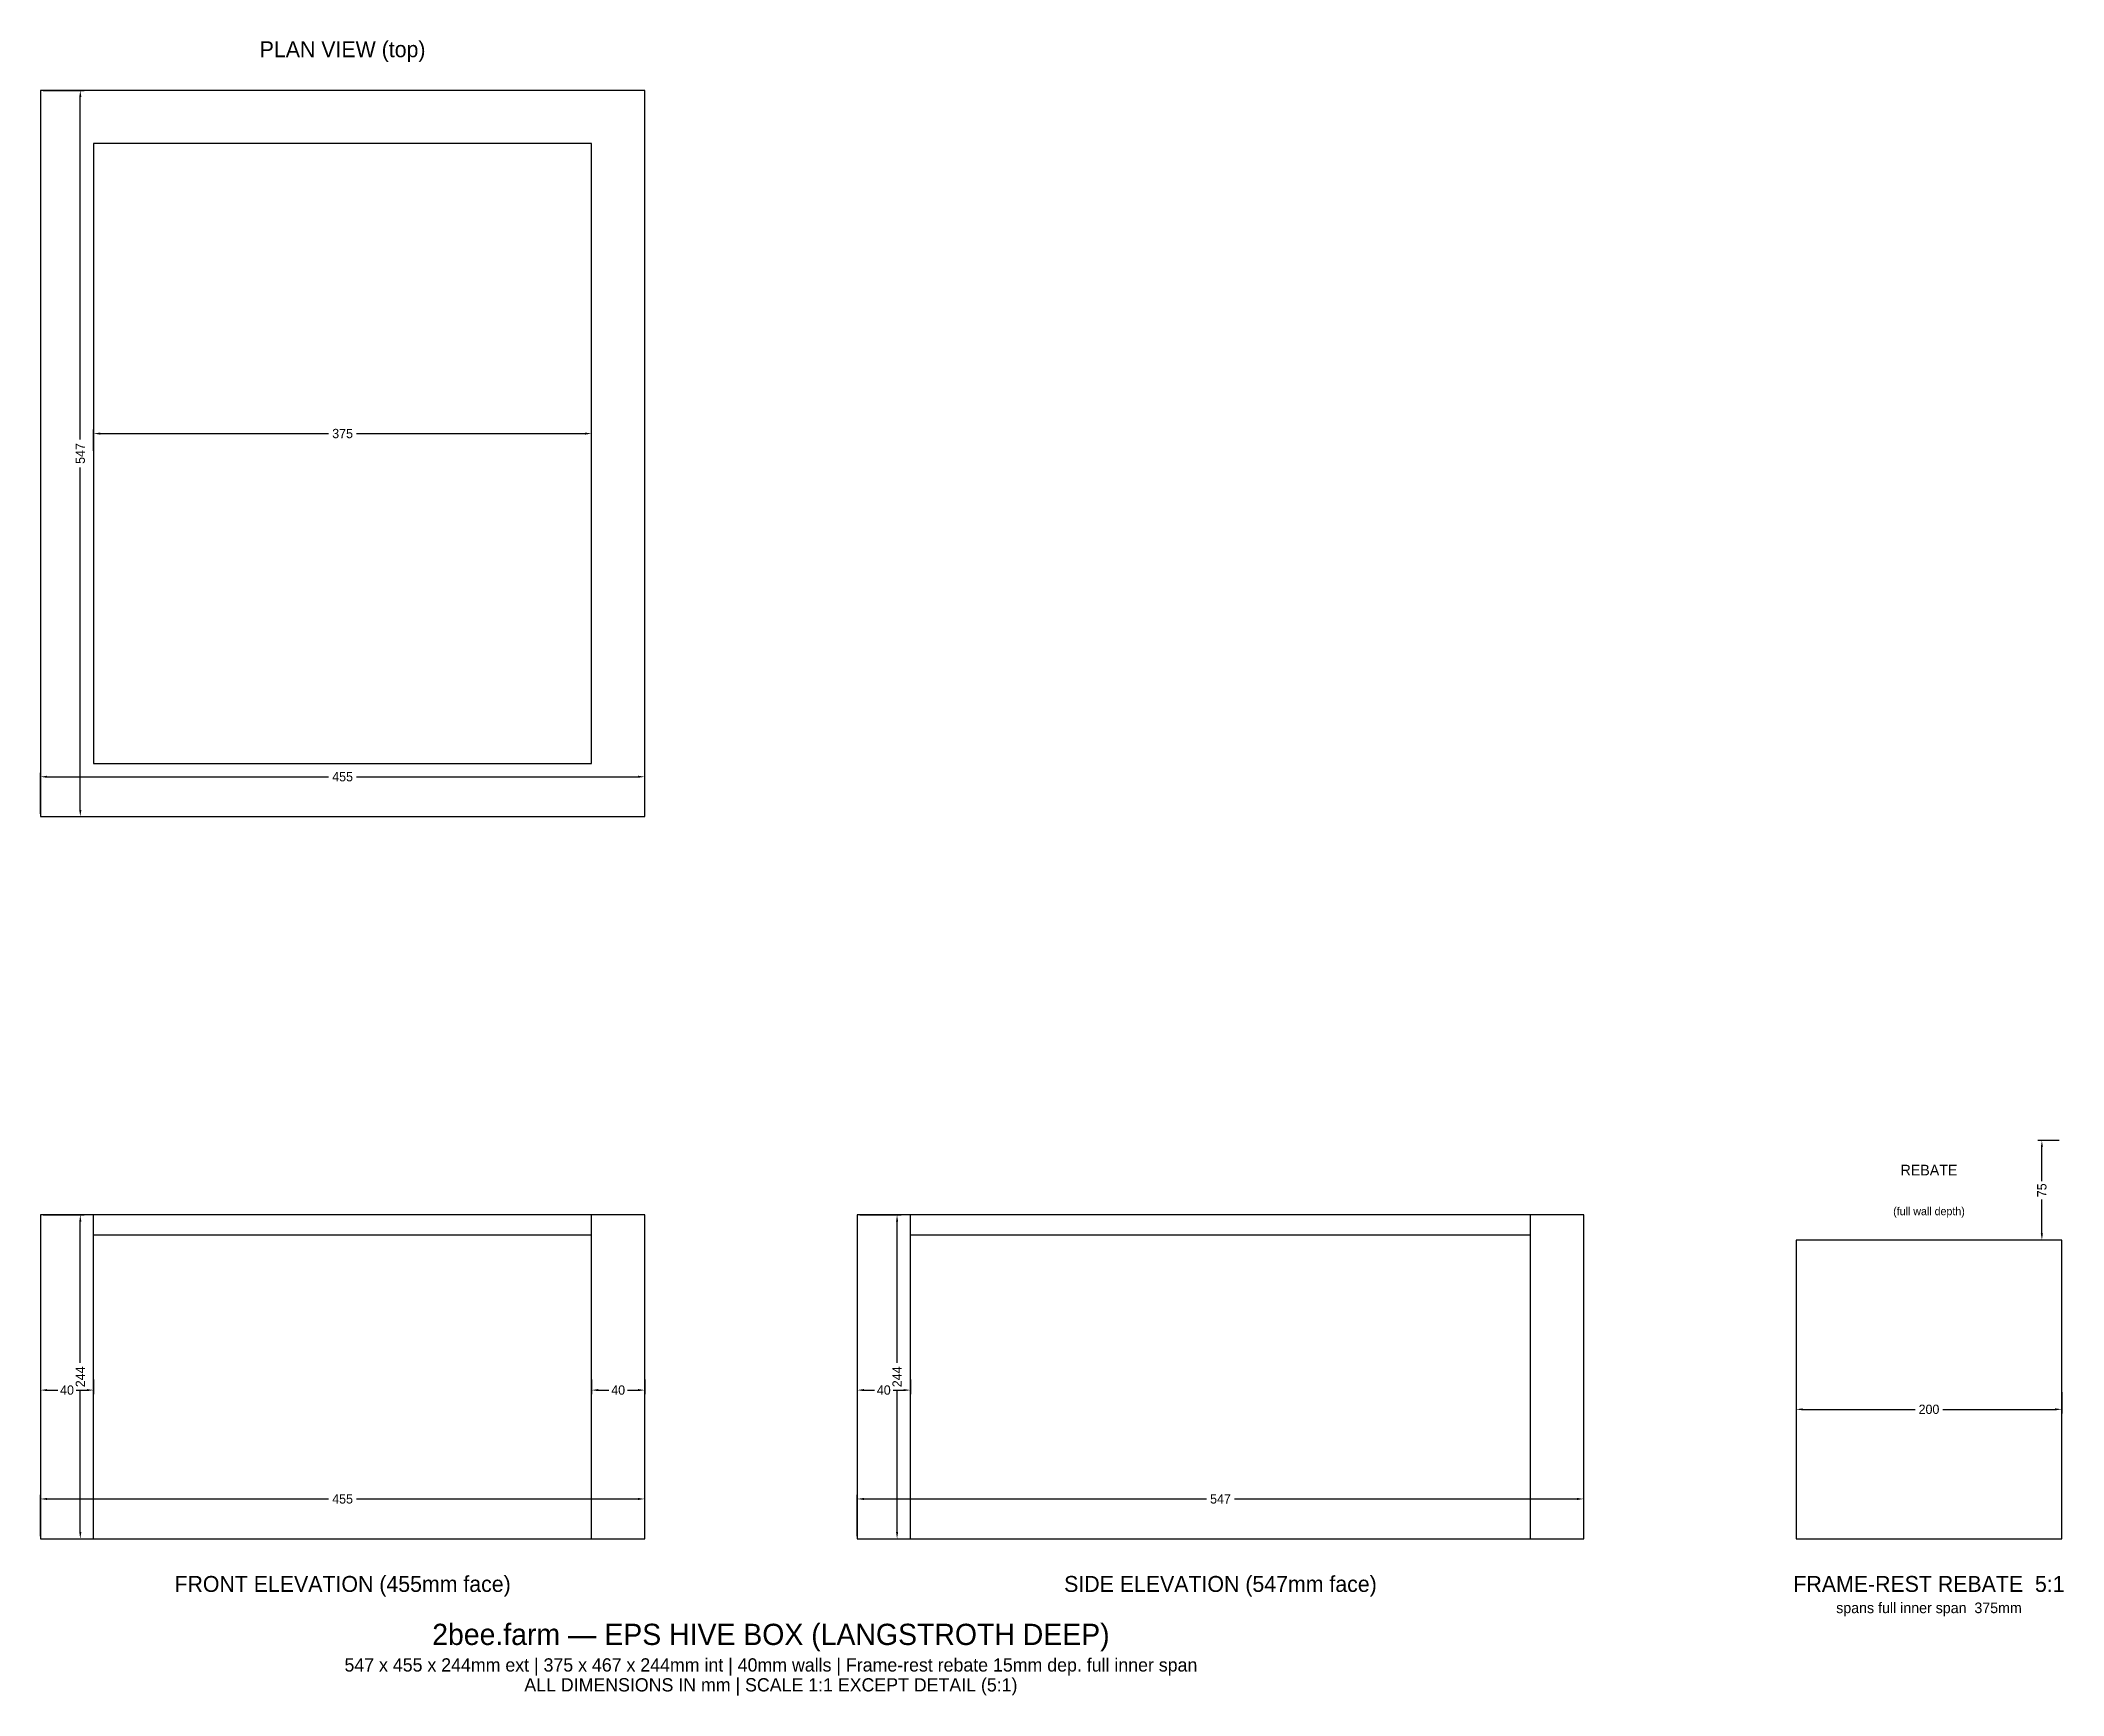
# Model space of a CAD drawing. Header units: millimetres. Extents: x 0 to 1523, y -118 to 1129.
import ezdxf
from ezdxf.enums import TextEntityAlignment as Align

# ---------------------------------------------------------------- set-up
doc = ezdxf.new("R2010")
doc.units = ezdxf.units.MM
for name, color, linetype in [('DIMS', 3, 'Continuous'), ('HIDDEN', 8, 'Continuous'), ('OUTLINE', 7, 'Continuous'), ('TEXT', 2, 'Continuous')]:
    doc.layers.add(name, color=color, linetype=linetype)
doc.dimstyles.get("Standard").update_dxf_attribs({"dimtxt": 2.5, "dimasz": 2.5, "dimexe": 1.25, "dimexo": 0.625, "dimtad": 1, "dimcen": 2.5, "dimazin": 3, "dimtfac": 1, "dimtmove": 0, "dimatfit": 3})

# ---------------------------------------------------------------- blocks, each defined once
blk = doc.blocks.new('_CLOSEDFILLED')
at = {"color": 0, "linetype": 'BYBLOCK'}
blk.add_solid([(-1, 0.16), (0, 0), (-1, -0.16)], dxfattribs=at)
blk = doc.blocks.new('*D1')
for p, q in [((0, 546), (0, 577)), ((5, 574), (217, 574)), ((238, 574), (450, 574)), ((455, 546), (455, 577))]:
    blk.add_line(p, q)
at = {"layer": 'Defpoints'}
for p in [(0, 574), (0, 544), (455, 544)]:
    blk.add_point(p, dxfattribs=at)
at = {"layer": 'DIMS', "xscale": 5, "yscale": 5, "rotation": 180}
blk.add_blockref('_CLOSEDFILLED', (0, 574), dxfattribs=at)
at = {"layer": 'DIMS', "xscale": 5, "yscale": 5}
blk.add_blockref('_CLOSEDFILLED', (455, 574), dxfattribs=at)
at = {"layer": 'DIMS', "insert": (227.5, 574), "char_height": 7, "attachment_point": 5}
blk.add_mtext('455', dxfattribs=at)
blk = doc.blocks.new('*D2')
for p, q in [((2, 1091), (33, 1091)), ((30, 828), (30, 1086)), ((30, 549), (30, 807)), ((2, 544), (33, 544))]:
    blk.add_line(p, q)
at = {"layer": 'Defpoints'}
for p in [(0, 1091), (0, 544), (30, 544)]:
    blk.add_point(p, dxfattribs=at)
at = {"layer": 'DIMS', "xscale": 5, "yscale": 5}
for p, rotation in [((30, 1091), 90), ((30, 544), 270)]:
    blk.add_blockref('_CLOSEDFILLED', p, dxfattribs=dict(at, rotation=rotation))
at = {"layer": 'DIMS', "insert": (30, 817.5), "char_height": 7, "attachment_point": 5, "rotation": 90}
blk.add_mtext('547', dxfattribs=at)
blk = doc.blocks.new('*D3')
for p, q in [((40, 819.5), (40, 835.5)), ((45, 832.5), (217, 832.5)), ((238, 832.5), (410, 832.5)), ((415, 819.5), (415, 835.5))]:
    blk.add_line(p, q)
at = {"layer": 'Defpoints'}
for p in [(40, 832.5), (40, 817.5), (415, 817.5)]:
    blk.add_point(p, dxfattribs=at)
at = {"layer": 'DIMS', "xscale": 5, "yscale": 5, "rotation": 180}
blk.add_blockref('_CLOSEDFILLED', (40, 832.5), dxfattribs=at)
at = {"layer": 'DIMS', "xscale": 5, "yscale": 5}
blk.add_blockref('_CLOSEDFILLED', (415, 832.5), dxfattribs=at)
at = {"layer": 'DIMS', "insert": (227.5, 832.5), "char_height": 7, "attachment_point": 5}
blk.add_mtext('375', dxfattribs=at)
blk = doc.blocks.new('*D4')
for p, q in [((0, 2), (0, 33)), ((455, 2), (455, 33)), ((5, 30), (217, 30)), ((238, 30), (450, 30))]:
    blk.add_line(p, q)
at = {"layer": 'Defpoints'}
for p in [(0, 30), (0, 0), (455, 0)]:
    blk.add_point(p, dxfattribs=at)
at = {"layer": 'DIMS', "xscale": 5, "yscale": 5, "rotation": 180}
blk.add_blockref('_CLOSEDFILLED', (0, 30), dxfattribs=at)
at = {"layer": 'DIMS', "xscale": 5, "yscale": 5}
blk.add_blockref('_CLOSEDFILLED', (455, 30), dxfattribs=at)
at = {"layer": 'DIMS', "insert": (227.5, 30), "char_height": 7, "attachment_point": 5}
blk.add_mtext('455', dxfattribs=at)
blk = doc.blocks.new('*D5')
for p, q in [((2, 244), (33, 244)), ((30, 132.5), (30, 239)), ((30, 5), (30, 111.5)), ((2, 0), (33, 0))]:
    blk.add_line(p, q)
at = {"layer": 'Defpoints'}
for p in [(0, 244), (0, 0), (30, 0)]:
    blk.add_point(p, dxfattribs=at)
at = {"layer": 'DIMS', "xscale": 5, "yscale": 5}
for p, rotation in [((30, 244), 90), ((30, 0), 270)]:
    blk.add_blockref('_CLOSEDFILLED', p, dxfattribs=dict(at, rotation=rotation))
at = {"layer": 'DIMS', "insert": (30, 122), "char_height": 7, "attachment_point": 5, "rotation": 90}
blk.add_mtext('244', dxfattribs=at)
blk = doc.blocks.new('*D6')
for p, q in [((0, 120), (0, 109)), ((5, 112), (13, 112)), ((27, 112), (35, 112)), ((40, 120), (40, 109))]:
    blk.add_line(p, q)
at = {"layer": 'Defpoints'}
for p in [(0, 122), (40, 122), (0, 112)]:
    blk.add_point(p, dxfattribs=at)
at = {"layer": 'DIMS', "xscale": 5, "yscale": 5, "rotation": 180}
blk.add_blockref('_CLOSEDFILLED', (0, 112), dxfattribs=at)
at = {"layer": 'DIMS', "xscale": 5, "yscale": 5}
blk.add_blockref('_CLOSEDFILLED', (40, 112), dxfattribs=at)
at = {"layer": 'DIMS', "insert": (20, 112), "char_height": 7, "attachment_point": 5}
blk.add_mtext('40', dxfattribs=at)
blk = doc.blocks.new('*D7')
for p, q in [((415, 120), (415, 109)), ((420, 112), (428, 112)), ((442, 112), (450, 112)), ((455, 120), (455, 109))]:
    blk.add_line(p, q)
at = {"layer": 'Defpoints'}
for p in [(415, 122), (455, 122), (415, 112)]:
    blk.add_point(p, dxfattribs=at)
at = {"layer": 'DIMS', "xscale": 5, "yscale": 5, "rotation": 180}
blk.add_blockref('_CLOSEDFILLED', (415, 112), dxfattribs=at)
at = {"layer": 'DIMS', "xscale": 5, "yscale": 5}
blk.add_blockref('_CLOSEDFILLED', (455, 112), dxfattribs=at)
at = {"layer": 'DIMS', "insert": (435, 112), "char_height": 7, "attachment_point": 5}
blk.add_mtext('40', dxfattribs=at)
blk = doc.blocks.new('*D8')
for p, q in [((615, 2), (615, 33)), ((1162, 2), (1162, 33)), ((620, 30), (878, 30)), ((899, 30), (1157, 30))]:
    blk.add_line(p, q)
at = {"layer": 'Defpoints'}
for p in [(615, 30), (615, 0), (1162, 0)]:
    blk.add_point(p, dxfattribs=at)
at = {"layer": 'DIMS', "xscale": 5, "yscale": 5, "rotation": 180}
blk.add_blockref('_CLOSEDFILLED', (615, 30), dxfattribs=at)
at = {"layer": 'DIMS', "xscale": 5, "yscale": 5}
blk.add_blockref('_CLOSEDFILLED', (1162, 30), dxfattribs=at)
at = {"layer": 'DIMS', "insert": (888.5, 30), "char_height": 7, "attachment_point": 5}
blk.add_mtext('547', dxfattribs=at)
blk = doc.blocks.new('*D9')
for p, q in [((617, 244), (648, 244)), ((645, 132.5), (645, 239)), ((645, 5), (645, 111.5)), ((617, 0), (648, 0))]:
    blk.add_line(p, q)
at = {"layer": 'Defpoints'}
for p in [(615, 244), (615, 0), (645, 0)]:
    blk.add_point(p, dxfattribs=at)
at = {"layer": 'DIMS', "xscale": 5, "yscale": 5}
for p, rotation in [((645, 244), 90), ((645, 0), 270)]:
    blk.add_blockref('_CLOSEDFILLED', p, dxfattribs=dict(at, rotation=rotation))
at = {"layer": 'DIMS', "insert": (645, 122), "char_height": 7, "attachment_point": 5, "rotation": 90}
blk.add_mtext('244', dxfattribs=at)
blk = doc.blocks.new('*D10')
for p, q in [((615, 120), (615, 109)), ((620, 112), (628, 112)), ((642, 112), (650, 112)), ((655, 120), (655, 109))]:
    blk.add_line(p, q)
at = {"layer": 'Defpoints'}
for p in [(615, 122), (655, 122), (615, 112)]:
    blk.add_point(p, dxfattribs=at)
at = {"layer": 'DIMS', "xscale": 5, "yscale": 5, "rotation": 180}
blk.add_blockref('_CLOSEDFILLED', (615, 112), dxfattribs=at)
at = {"layer": 'DIMS', "xscale": 5, "yscale": 5}
blk.add_blockref('_CLOSEDFILLED', (655, 112), dxfattribs=at)
at = {"layer": 'DIMS', "insert": (635, 112), "char_height": 7, "attachment_point": 5}
blk.add_mtext('40', dxfattribs=at)
blk = doc.blocks.new('*D11')
for p, q in [((1520, 300), (1504, 300)), ((1507, 269.5), (1507, 295)), ((1507, 230), (1507, 255.5)), ((1520, 225), (1504, 225))]:
    blk.add_line(p, q)
at = {"layer": 'Defpoints'}
for p in [(1522, 300), (1507, 225), (1522, 225)]:
    blk.add_point(p, dxfattribs=at)
at = {"layer": 'DIMS', "xscale": 5, "yscale": 5}
for p, rotation in [((1507, 300), 90), ((1507, 225), 270)]:
    blk.add_blockref('_CLOSEDFILLED', p, dxfattribs=dict(at, rotation=rotation))
at = {"layer": 'DIMS', "insert": (1507, 262.5), "char_height": 7, "attachment_point": 5, "rotation": 90}
blk.add_mtext('75', dxfattribs=at)
blk = doc.blocks.new('*D12')
for p, q in [((1322, 110.5), (1322, 94.5)), ((1522, 110.5), (1522, 94.5)), ((1327, 97.5), (1411.5, 97.5)), ((1432.5, 97.5), (1517, 97.5))]:
    blk.add_line(p, q)
at = {"layer": 'Defpoints'}
for p in [(1322, 112.5), (1522, 112.5), (1322, 97.5)]:
    blk.add_point(p, dxfattribs=at)
at = {"layer": 'DIMS', "xscale": 5, "yscale": 5, "rotation": 180}
blk.add_blockref('_CLOSEDFILLED', (1322, 97.5), dxfattribs=at)
at = {"layer": 'DIMS', "xscale": 5, "yscale": 5}
blk.add_blockref('_CLOSEDFILLED', (1522, 97.5), dxfattribs=at)
at = {"layer": 'DIMS', "insert": (1422, 97.5), "char_height": 7, "attachment_point": 5}
blk.add_mtext('200', dxfattribs=at)

msp = doc.modelspace()

# ---------------------------------------------------------------- linework, layer by layer
at = {"layer": 'HIDDEN'}
for p, q in [((40, 0), (40, 244)), ((415, 0), (415, 244)), ((655, 0), (655, 244)), ((1122, 0), (1122, 244)), ((40, 229), (415, 229)), ((655, 229), (1122, 229))]:
    msp.add_line(p, q, dxfattribs=at)
msp.add_lwpolyline([(40, 584), (415, 584), (415, 1051), (40, 1051), (40, 584)], close=True, dxfattribs=at)
at = {"layer": 'OUTLINE'}
for points in [[(0, 544), (455, 544), (455, 1091), (0, 1091), (0, 544)], [(0, 0), (455, 0), (455, 244), (0, 244), (0, 0)], [(615, 0), (1162, 0), (1162, 244), (615, 244), (615, 0)], [(1322, 0), (1522, 0), (1522, 225), (1322, 225), (1322, 0)]]:
    msp.add_lwpolyline(points, close=True, dxfattribs=at)

# ---------------------------------------------------------------- texts
at = {"layer": 'TEXT'}
for s, height, p in [('PLAN VIEW (top)', 12, (227.5, 1116)), ('REBATE', 8, (1422, 273.75)), ('(full wall depth)', 6, (1422, 243.75)), ('FRONT ELEVATION (455mm face)', 12, (227.5, -40)), ('SIDE ELEVATION (547mm face)', 12, (888.5, -40)), ('FRAME-REST REBATE  5:1', 12, (1422, -40)), ('spans full inner span  375mm', 8, (1422, -56)), ('2bee.farm — EPS HIVE BOX (LANGSTROTH DEEP)', 16, (550, -80)), ('547 x 455 x 244mm ext | 375 x 467 x 244mm int | 40mm walls | Frame-rest rebate 15mm dep. full inner span', 10, (550, -100)), ('ALL DIMENSIONS IN mm | SCALE 1:1 EXCEPT DETAIL (5:1)', 10, (550, -115))]:
    msp.add_text(s, height=height, dxfattribs=at).set_placement(p, align=Align.CENTER)

# ---------------------------------------------------------------- dimensions: what is measured, and where the dimension line sits
at = {"layer": 'DIMS'}
for base, p1, p2, picture, middle in [((30, 544), (0, 544), (0, 1091), '*D2', (30, 817.5)), ((1507, 225), (1522, 225), (1522, 300), '*D11', (1507, 262.5)), ((30, 0), (0, 0), (0, 244), '*D5', (30, 122)), ((645, 0), (615, 0), (615, 244), '*D9', (645, 122))]:
    dim = msp.add_linear_dim(base=base, p1=p1, p2=p2, angle=90, dimstyle='Standard', override={"dimtxt": 7, "dimasz": 5, "dimexe": 3, "dimexo": 2, "dimgap": 3}, dxfattribs=at)
    dim.commit()
    dim.dimension.update_dxf_attribs({"geometry": picture, "text_midpoint": middle})
for base, p1, p2, picture, middle in [((40, 832.5), (40, 817.5), (415, 817.5), '*D3', (227.5, 832.5)), ((0, 574), (0, 544), (455, 544), '*D1', (227.5, 574)), ((0, 112), (0, 122), (40, 122), '*D6', (20, 112)), ((415, 112), (415, 122), (455, 122), '*D7', (435, 112)), ((615, 112), (615, 122), (655, 122), '*D10', (635, 112)), ((1322, 97.5), (1322, 112.5), (1522, 112.5), '*D12', (1422, 97.5)), ((0, 30), (0, 0), (455, 0), '*D4', (227.5, 30)), ((615, 30), (615, 0), (1162, 0), '*D8', (888.5, 30))]:
    dim = msp.add_linear_dim(base=base, p1=p1, p2=p2, dimstyle='Standard', override={"dimtxt": 7, "dimasz": 5, "dimexe": 3, "dimexo": 2, "dimgap": 3}, dxfattribs=at)
    dim.commit()
    dim.dimension.update_dxf_attribs({"geometry": picture, "text_midpoint": middle})

doc.saveas('drawing.dxf')
